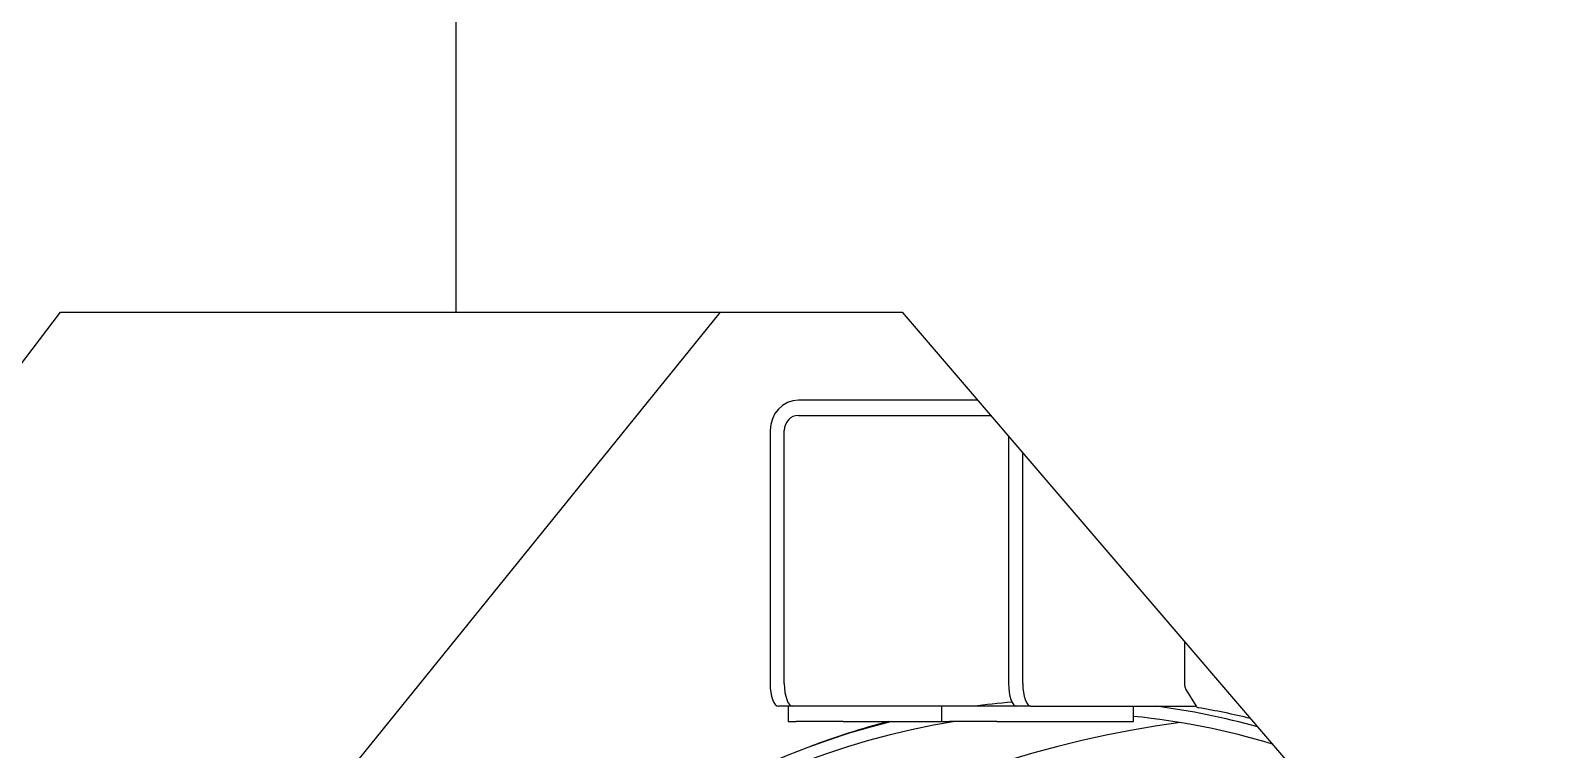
# Model space of a CAD drawing. Header units: millimetres. Extents: x -4172 to 126100, y -2 to 142133.
# Drawn here: x 13053 to 13654, y 44180 to 44464 of the extents above; entities that cross this region are included whole.
import ezdxf

# ---------------------------------------------------------------- set-up
doc = ezdxf.new("R2010")
doc.units = ezdxf.units.MM
doc.header["$LTSCALE"] = 100
doc.layers.add('Visible', color=7, linetype='Continuous', lineweight=25)

msp = doc.modelspace()

# ---------------------------------------------------------------- linework, layer by layer
at = {"layer": 'Visible'}
for p, q in [((13221.01, 44352.58), (13221.01, 48877.58)), ((12836.71, 44052.58), (13064.69, 44352.58)), ((13064.69, 44352.58), (13221.01, 44352.58)), ((13325.24, 44352.58), (13082.8, 44052.58)), ((13221.01, 44352.58), (13397.18, 44352.58)), ((13397.18, 44352.58), (13654.08, 44052.58)), ((13427.02, 44317.73), (13356.2, 44317.73)), ((13356.2, 44311.73), (13432.16, 44311.73)), ((13345.01, 44305.73), (13345.01, 44205.73)), ((13350.61, 44205.73), (13350.61, 44305.73)), ((13439.21, 44303.5), (13439.21, 44205.73)), ((13444.8, 44205.73), (13444.8, 44296.96)), ((13508.82, 44204.77), (13508.82, 44222.21)), ((13509.17, 44203.43), (13513.29, 44196.81)), ((13352.08, 44196.73), (13348.26, 44196.73)), ((13355.27, 44196.73), (13352.08, 44196.73)), ((13352.08, 44196.73), (13352.08, 44190.73)), ((13373.92, 44196.73), (13355.27, 44196.73)), ((13380.39, 44196.73), (13373.92, 44196.73)), ((13412.7, 44196.73), (13380.39, 44196.73)), ((13415.89, 44196.73), (13412.7, 44196.73)), ((13412.7, 44196.73), (13412.7, 44190.73)), ((13434.54, 44196.73), (13415.89, 44196.73)), ((13441.01, 44196.73), (13434.54, 44196.73)), ((13442.45, 44196.73), (13441.01, 44196.73)), ((13448.05, 44196.73), (13442.45, 44196.73)), ((13448.05, 44196.73), (13513.34, 44196.73)), ((13488.57, 44190.73), (13488.57, 44196.73)), ((13352.08, 44190.73), (13355.27, 44190.73)), ((13373.92, 44190.73), (13355.27, 44190.73)), ((13373.92, 44190.73), (13380.39, 44190.73)), ((13380.39, 44190.73), (13412.7, 44190.73)), ((13412.7, 44190.73), (13415.89, 44190.73)), ((13434.54, 44190.73), (13415.89, 44190.73)), ((13434.54, 44190.73), (13441.01, 44190.73)), ((13441.01, 44190.73), (13488.23, 44190.73)), ((13488.23, 44190.73), (13488.57, 44190.73))]:
    msp.add_line(p, q, dxfattribs=at)
for centre, major_axis, ratio, start_param, end_param in [((13356.2, 44305.73), (0, 12), 0.932595, 0, 1.570796), ((13356.2, 44305.73), (0, 6), 0.932595, 0, 1.570796), ((13348.26, 44205.73), (0, -9), 0.360925, 4.712389, 6.283185), ((13353.86, 44205.73), (0, -9), 0.360925, 4.712389, 6.283185), ((13442.45, 44205.73), (0, -9), 0.360925, 4.712389, 6.283185), ((13448.05, 44205.73), (0, -9), 0.360925, 4.712389, 6.283185), ((13461.26, 43717.58), (0, 481.5), 0.764292, 0.056148, 0.098811), ((13461.26, 43717.58), (0, -476.5), 0.764292, 2.914028, 3.066552), ((13461.26, 43717.58), (0, 481.5), 0.764292, 6.074263, 6.184375), ((13467.24, 43717.58), (0, 482.5), 0.763911, 6.098955, 6.155534), ((13461.26, 43717.58), (0, 481.5), 0.764292, 0.18649, 3.049971), ((13461.26, 43717.58), (0, -476.5), 0.764292, 3.260217, 6.201394), ((13562.74, 43717.58), (0, 476.5), 0.932595, 0.125832, 2.872934), ((13464.01, 43717.58), (0, 482.5), 0.764129, 0.197175, 0.28369)]:
    msp.add_ellipse(centre, major_axis=major_axis, ratio=ratio, start_param=start_param, end_param=end_param, dxfattribs=at)
for points, knots in [([(13508.82, 44204.77), (13508.82, 44204.52), (13508.85, 44204.28), (13508.97, 44203.82), (13509.06, 44203.61), (13509.17, 44203.43)], [0, 0, 0, 0, 0.0731057, 0.0731057, 0.1462115, 0.1462115, 0.1462115, 0.1462115]), ([(13513.29, 44196.81), (13513.4, 44196.63), (13513.53, 44196.48), (13513.83, 44196.26), (13513.99, 44196.18), (13514.16, 44196.15)], [0, 0, 0, 0, 0.0723777, 0.0723777, 0.1447554, 0.1447554, 0.1447554, 0.1447554])]:
    msp.add_open_spline(points, degree=3, knots=knots, dxfattribs=at)

doc.saveas('drawing.dxf')
